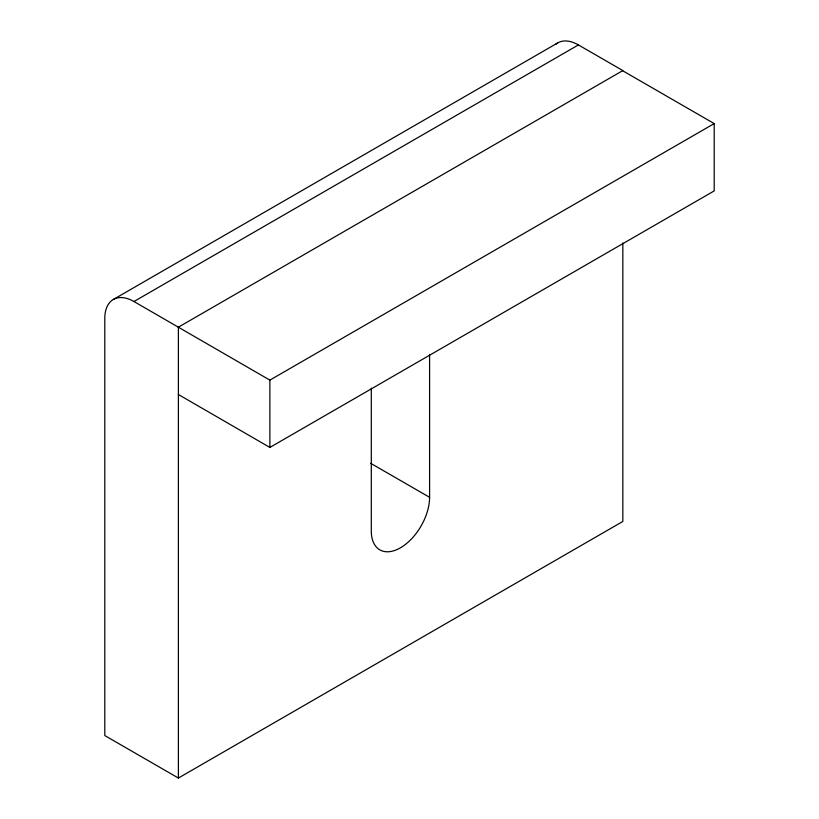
<?xml version="1.0" encoding="UTF-8"?>
<svg xmlns="http://www.w3.org/2000/svg" width="819" height="819" viewBox="0 0 819 819"><rect width="100%" height="100%" fill="white"/><g stroke="black" fill="none" stroke-linecap="round" stroke-linejoin="round"><path stroke-width="1.23" d="M113.339 299.478L557.78 42.875M622.839 243.008L622.839 521.447L178.388 778.05L104.801 735.564L104.801 318.345A41.226 23.802 60 0 1 133.947 301.515L578.398 44.922L622.839 70.577L178.276 327.242M178.388 394.502L269.871 447.44L714.199 190.909L714.199 123.587L622.614 70.71M269.871 447.44L269.871 380.118L714.199 123.587M133.947 301.515L269.871 380.118M370.72 463.319L429.596 497.317A41.226 23.802 -60 0 1 400.45 547.809A41.226 23.802 -60 0 1 371.294 530.968L371.294 388.165M429.596 354.504L429.596 497.317M178.388 327.18L178.388 778.05M555.763 44.298A41.226 23.802 60 0 1 578.398 44.922"/></g></svg>
